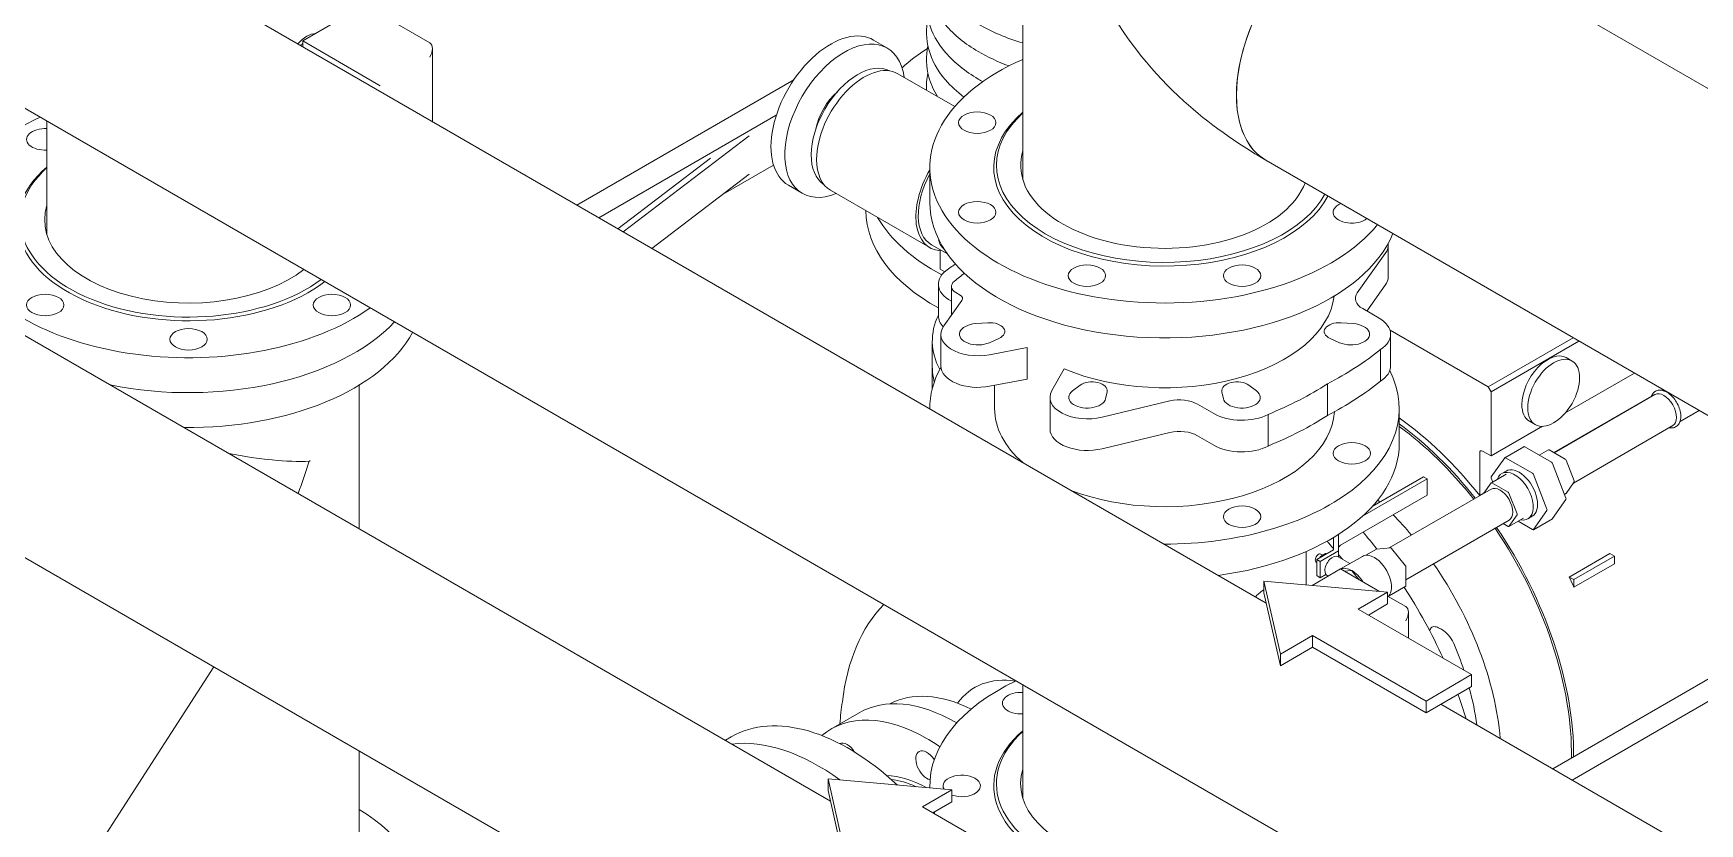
# Model space of a CAD drawing. Header units: millimetres. Extents: x -312439 to 477422, y -331570 to 212570.
# Drawn here: x 398898 to 399505, y 93656 to 93944 of the extents above; entities that cross this region are included whole.
import ezdxf

# ---------------------------------------------------------------- set-up
doc = ezdxf.new("R2010")
doc.units = ezdxf.units.MM

msp = doc.modelspace()

# ---------------------------------------------------------------- linework, layer by layer
at = {"color": 0, "linetype": 'Continuous', "lineweight": 0, "extrusion": (8.40036e-17, 0.816497, 0.57735)}
for p, q in [((399188.405, 93664.545), (397574.599, 94596.276)), ((399347.003, 93736.499), (397887.946, 94578.885)), ((399396.997, 93463.282), (397539.597, 94535.652)), ((399526.281, 93552.16), (397852.945, 94518.261)), ((399258.407, 93890.54), (399258.407, 94152.8)), ((399398.342, 93987.007), (399698.892, 93813.485)), ((399018.773, 93954.127), (398996.254, 93941.125)), ((399018.773, 93954.127), (399042.518, 93940.418)), ((399209.051, 93938.495), (399204.043, 93941.437)), ((398996.254, 93941.125), (398996.254, 93939.004)), ((398996.254, 93941.125), (399024.477, 93924.83)), ((399043.446, 93938.368), (399043.446, 93911.758)), ((399175.01, 93926.998), (399096.029, 93881.398)), ((399233.61, 93917.245), (399212.876, 93929.216)), ((398903.134, 93870.629), (398903.134, 93911.934)), ((399104.046, 93876.77), (399168.636, 93914.061)), ((399112.844, 93871.69), (399158.785, 93906.624)), ((399144.726, 93898.507), (399110.92, 93872.801)), ((399167.614, 93895.97), (399149.224, 93885.352)), ((399224.508, 93882.39), (399224.508, 93895.091)), ((399346.805, 93897.741), (399647.354, 93724.219)), ((399158.785, 93892.622), (399123.311, 93865.647)), ((399178.027, 93885.689), (399173.02, 93888.631)), ((399224.508, 93865.925), (399188.378, 93886.784)), ((399225.12, 93866.985), (399230.926, 93863.633)), ((399228.312, 93865.143), (399228.312, 93858.053)), ((399390.28, 93863.758), (399380.097, 93849.487)), ((399391.401, 93855.372), (399391.401, 93866.874)), ((399228.312, 93858.053), (399229.918, 93857.125)), ((399227.626, 93841.122), (399227.626, 93852.624)), ((399232.378, 93841.393), (399232.378, 93851.787)), ((399390.28, 93852.257), (399383.576, 93842.861)), ((399229.61, 93837.514), (399236.188, 93846.73)), ((399235.521, 93848.654), (399233.993, 93849.537)), ((399241.22, 93838.258), (399245.614, 93838.571)), ((399374.276, 93838.571), (399378.67, 93838.258)), ((399382.095, 93843.716), (399388.04, 93840.284)), ((399228.489, 93822.896), (399228.489, 93834.398)), ((399249.68, 93832.904), (399246.19, 93831.331)), ((399373.7, 93831.331), (399370.21, 93832.904)), ((399392.026, 93835.901), (399427.743, 93815.279)), ((399392.262, 93822.896), (399392.262, 93834.398)), ((399458.688, 93833.145), (399427.743, 93815.279)), ((399225.416, 93814.553), (399225.416, 93831.975)), ((399259.991, 93829.573), (399246.291, 93826.965)), ((399259.991, 93818.072), (399259.991, 93829.573)), ((399388.569, 93817.333), (399388.569, 93828.835)), ((399460.814, 93831.918), (399428.806, 93813.438)), ((399268.946, 93813.885), (399273.463, 93821.795)), ((399481.011, 93820.257), (399455.72, 93805.656)), ((399458.282, 93824.67), (399456.156, 93825.897)), ((399016.835, 93815.938), (399016.835, 93765.501)), ((399246.291, 93815.463), (399259.991, 93818.072)), ((399248.088, 93807.38), (399248.088, 93815.806)), ((399276.509, 93813.827), (399279.232, 93815.842)), ((399340.658, 93815.842), (399343.381, 93813.827)), ((399369.275, 93804.88), (399369.275, 93816.382)), ((399427.743, 93815.279), (399428.806, 93813.438)), ((399491.378, 93814.271), (399490.926, 93814.01)), ((399491.089, 93813.982), (399491.356, 93814.136)), ((399268.264, 93799.933), (399268.264, 93811.434)), ((399311.935, 93810.134), (399287.216, 93804.254)), ((399289.048, 93813.494), (399288.506, 93810.958)), ((399327.875, 93805.548), (399321.931, 93808.98)), ((399331.384, 93810.958), (399330.842, 93813.494)), ((399428.806, 93813.438), (399428.806, 93790.117)), ((399487.175, 93811.845), (399451.667, 93791.344)), ((399488.454, 93812.461), (399451.773, 93791.283)), ((399224.508, 93807.38), (399224.508, 93807.221)), ((399347.706, 93793.741), (399347.706, 93805.242)), ((399395.382, 93807.38), (399395.382, 93794.679)), ((399444.92, 93801.525), (399442.794, 93802.752)), ((399497.612, 93802.684), (399504.53, 93806.679)), ((399311.935, 93798.632), (399287.216, 93792.753)), ((399327.875, 93794.046), (399321.931, 93797.479)), ((399447.482, 93800.9), (399428.806, 93790.117)), ((399494.977, 93801.163), (399458.762, 93780.254)), ((399424.672, 93791.276), (399424.672, 93775.759)), ((399428.806, 93790.117), (399425.735, 93791.89)), ((399440.777, 93793.498), (399433.848, 93789.498)), ((399441.055, 93793.471), (399450.852, 93787.814)), ((399449.717, 93792.364), (399446.344, 93790.417)), ((399449.938, 93792.343), (399455.827, 93788.942)), ((399428.887, 93782.471), (399433.785, 93789.44)), ((399432.698, 93783.716), (399434.271, 93784.624)), ((399434.126, 93789.47), (399443.923, 93783.814)), ((399451.193, 93787.39), (399456.091, 93774.765)), ((399456.098, 93788.605), (399459.043, 93781.015)), ((399405.539, 93781.786), (399382.066, 93768.234)), ((399404.261, 93782.523), (399385.579, 93771.737)), ((399428.834, 93778.039), (399391.774, 93756.642)), ((399405.539, 93781.786), (399404.261, 93782.523)), ((399405.539, 93775.885), (399405.539, 93781.786)), ((399426.216, 93776.527), (399428.88, 93780.317)), ((399429.419, 93780.645), (399428.887, 93782.017)), ((399434.286, 93783.456), (399428.929, 93780.363)), ((399429.15, 93780.341), (399435.04, 93776.941)), ((399444.264, 93783.39), (399449.162, 93770.765)), ((399459.043, 93780.654), (399456.098, 93776.465)), ((399405.539, 93775.885), (399374.011, 93757.683)), ((399426.361, 93776.733), (399424.672, 93775.759)), ((399435.311, 93776.604), (399438.256, 93769.014)), ((399456.091, 93774.311), (399451.193, 93767.342)), ((399456.048, 93776.419), (399455.559, 93776.136)), ((399435.357, 93766.741), (399397.83, 93745.076)), ((399435.04, 93764.439), (399433.205, 93765.499)), ((399440.618, 93767.51), (399435.261, 93764.417)), ((399438.256, 93768.653), (399435.311, 93764.463)), ((399443.923, 93763.311), (399438.634, 93766.365)), ((399442.206, 93767.249), (399443.778, 93768.157)), ((399451.13, 93767.284), (399444.201, 93763.284)), ((399449.162, 93770.31), (399444.264, 93763.342)), ((399371.48, 93760.459), (399371.48, 93756.018)), ((399373.287, 93753.355), (399373.287, 93761.577)), ((399361.483, 93743.225), (399361.483, 93755.337)), ((399371.48, 93756.018), (399365.335, 93752.47)), ((399366.547, 93753.345), (399366.459, 93753.119)), ((399373.287, 93755.586), (399366.612, 93751.732)), ((399368.531, 93754.608), (399366.723, 93753.564)), ((399366.897, 93754.445), (399367.573, 93754.055)), ((399368.869, 93754.51), (399368.675, 93754.622)), ((399373.107, 93753.459), (399377.435, 93750.96)), ((399374.052, 93749.007), (399381.968, 93753.578)), ((399383.217, 93753.971), (399387.095, 93756.21)), ((399392.261, 93756.686), (399387.16, 93756.23)), ((399397.674, 93750.16), (399392.573, 93756.505)), ((399457.279, 93746.061), (399472.043, 93754.585)), ((399458.924, 93745.111), (399473.688, 93753.635)), ((399472.043, 93754.585), (399473.688, 93753.635)), ((399473.688, 93753.635), (399473.688, 93750.897)), ((399374.047, 93749.01), (399363.683, 93743.026)), ((399365.182, 93751.474), (399365.335, 93751.385)), ((399366.612, 93751.732), (399365.335, 93752.47)), ((399365.335, 93752.47), (399365.335, 93746.569)), ((399366.612, 93745.831), (399366.612, 93751.732)), ((399374.047, 93749.01), (399388.244, 93740.813)), ((399377.969, 93748.435), (399375.435, 93748.208)), ((399380.817, 93745.101), (399378.282, 93748.254)), ((399397.83, 93742.956), (399397.83, 93749.757)), ((399597.887, 93752.778), (399458.347, 93672.214)), ((399473.688, 93750.897), (399458.924, 93742.374)), ((399346.142, 93744.607), (399352.109, 93718.009)), ((399391.152, 93740.551), (399346.142, 93744.607)), ((399346.142, 93744.607), (399346.142, 93740.335)), ((399365.335, 93746.569), (399366.612, 93745.831)), ((399368.679, 93747.025), (399366.612, 93745.831)), ((399369.141, 93746.589), (399369.497, 93746.383)), ((399391.704, 93739.27), (399397.739, 93742.754)), ((399457.279, 93746.061), (399458.924, 93745.111)), ((399458.924, 93742.374), (399458.924, 93745.111)), ((399346.142, 93740.335), (399352.109, 93713.737)), ((399380.465, 93734.381), (399391.152, 93740.551)), ((399384.165, 93732.245), (399391.152, 93736.279)), ((399391.152, 93740.551), (399391.152, 93736.279)), ((399391.152, 93739.134), (399397.791, 93735.301)), ((399421.745, 93710.548), (399380.465, 93734.381)), ((399398.719, 93733.251), (399398.719, 93723.842)), ((399352.109, 93718.009), (399363.855, 93724.791)), ((399363.855, 93724.791), (399405.135, 93700.958)), ((399363.855, 93724.791), (399363.855, 93720.519)), ((399352.109, 93713.737), (399363.855, 93720.519)), ((399352.109, 93718.009), (399352.109, 93713.737)), ((399363.855, 93720.519), (399405.135, 93696.686)), ((399530.283, 93721.881), (399451.302, 93676.281)), ((398879.204, 93582.406), (398963.882, 93713.34)), ((399258.407, 93665.512), (399258.407, 93706.817)), ((399405.135, 93700.958), (399421.745, 93710.548)), ((399405.135, 93696.686), (399421.745, 93706.276)), ((399421.745, 93710.548), (399421.745, 93706.276)), ((399405.135, 93700.958), (399405.135, 93696.686)), ((399561.283, 93612.784), (399410.548, 93699.811)), ((399198.764, 93696.68), (399188.457, 93690.73)), ((399150.075, 93686.674), (399152.241, 93687.925)), ((399016.835, 93682.768), (399016.835, 93627.649)), ((399187.544, 93672.653), (399193.511, 93646.055)), ((399232.554, 93668.597), (399187.544, 93672.653)), ((399187.544, 93672.653), (399187.544, 93668.381)), ((399221.867, 93662.427), (399232.554, 93668.597)), ((399224.508, 93669.322), (399224.508, 93670.063)), ((399232.554, 93668.597), (399232.554, 93664.325)), ((399187.544, 93668.381), (399193.511, 93641.783)), ((399263.147, 93638.594), (399221.867, 93662.427)), ((399225.567, 93660.291), (399232.554, 93664.325))]:
    msp.add_line(p, q, dxfattribs=at)
at = {"color": 0, "linetype": 'Continuous', "lineweight": 0}
for centre, major_axis, ratio, start_param, end_param in [((399372.573, 93942.374), (25.769, 44.633), 0.5773503, 0, 3.1415927), ((399372.573, 93942.374), (25.769, 44.633), 0.5773503, 0, 2.3561945), ((398997.785, 93934.626), (5.037, 8.725), 0.5773503, 0.3287524, 1.2657974), ((399188.531, 93915.034), (15.512, 26.403), 0.5823607, 0, 3.1415927), ((399193.539, 93912.092), (15.512, 26.403), 0.5823607, 5.6441249, 10.0726691), ((398997.785, 93934.626), (-4.119, -7.134), 0.5773503, 4.1930306, 4.3363148), ((399040.279, 93936.539), (2.239, 3.879), 0.5773503, 4.712389, 6.2831853), ((399286.661, 93905.034), (85.437, 0), 0.5773503, 2.4008806, 2.578926), ((399198.259, 93909.367), (-11.962, -20.719), 0.5773503, 3.1652728, 6.2595051), ((399200.627, 93908), (12.249, 21.216), 0.5773503, 0, 2.3561945), ((399309.945, 93895.091), (85.437, 0), 0.5773503, 2.2183358, 5.8479461), ((399193.539, 93912.092), (7.656, 13.26), 0.5773503, 1.0365396, 2.1050531), ((399372.573, 93942.374), (25.769, 44.633), 0.5773503, 2.3561945, 3.1415927), ((398954.672, 93875.18), (85.437, 0), 0.5773503, 2.2556999, 5.5982817), ((399309.945, 93895.091), (62.164, 0), 0.5773503, 2.548228, 5.9887537), ((399309.945, 93895.892), (-61.184, 0), 0.5773503, 5.7140037, 9.1207721), ((398902.487, 93905.309), (6.798, 0), 0.5773503, 1.4754839, 4.8077014), ((399309.945, 93895.892), (-52.364, 0), 0.5773503, 6.105246, 9.2109995), ((398954.672, 93875.18), (62.164, 0), 0.5773503, 2.548228, 5.6361136), ((398954.672, 93875.98), (61.184, 0), 0.5773503, 2.5724111, 5.6221859), ((399200.627, 93908), (12.249, 21.216), 0.5773503, 2.3561945, 3.1415927), ((399236.757, 93887.14), (12.249, 21.216), 0.5773503, 1.570744, 3.4177719), ((399236.757, 93887.14), (11.637, 20.155), 0.5773503, 1.6248603, 3.1415927), ((398954.672, 93875.98), (52.364, 0), 0.5773503, 2.9636533, 5.6432754), ((399309.945, 93882.39), (-85.437, 0), 0.5773503, 0, 2.9090576), ((399378.128, 93878.786), (6.798, 0), 0.5773503, 2.1986319, 5.6553498), ((399286.661, 93879.631), (85.437, 0), 0.5773503, 3.1469511, 3.9495424), ((399286.661, 93892.332), (85.437, 0), 0.5773503, 3.4600831, 3.9694733), ((399286.661, 93892.332), (-85.437, 0), 0.5773503, 0.3184904, 0.8278806), ((399242.031, 93869.626), (-14.405, 0), 0.5773503, 0.0592775, 0.5701311), ((399377.845, 93866.874), (13.556, 0), 0.5773503, 5.8737687, 6.3559681), ((399242.031, 93852.624), (-14.405, 0), 0.5773503, 5.5507149, 7.1196252), ((399434.668, 93764.375), (-260.291, 0), 0.5773503, 5.5936799, 5.6090261), ((399444.668, 93767.407), (-258.723, 0), 0.5773503, 5.6433419, 5.6673391), ((399237.89, 93851.787), (-5.512, 0), 0.5773503, 5.6411446, 7.0685835), ((399377.845, 93855.372), (13.556, 0), 0.5773503, 5.8737687, 6.2831853), ((399233.356, 93847.404), (3.062, 0), 0.5773503, 5.8923976, 7.0685835), ((399309.945, 93850.636), (61.857, 0), 0.5773503, 4.0816104, 6.2172753), ((399388.591, 93847.466), (-9.187, 0), 0.5773503, 5.8923976, 7.0685835), ((398954.672, 93862.478), (85.437, 0), 0.5773503, 4.3712276, 5.7840867), ((399286.661, 93831.975), (61.245, 0), 0.5773503, 2.8721515, 3.4400318), ((399242.031, 93841.122), (-14.405, 0), 0.5773503, 0, 0.4962001), ((399242.045, 93834.398), (-6.737, 0), 0.5773503, 4.8351545, 8.5166127), ((399246.289, 93835.413), (5.512, 0), 0.5773503, 5.3750201, 7.9767471), ((399373.601, 93835.413), (-5.512, 0), 0.5773503, 4.5896219, 7.191349), ((399377.845, 93834.398), (6.737, 0), 0.5773503, 4.0497563, 7.7312146), ((399377.845, 93834.398), (14.418, 0), 0.5773503, 5.5512125, 7.0685835), ((398954.672, 93849.777), (-85.437, 0), 0.5773503, 1.551152, 2.8392455), ((399242.045, 93834.398), (-13.556, 0), 0.5773503, 5.8737687, 8.1724889), ((399282.372, 93872.471), (130.347, 0), 0.5773503, 5.4421677, 5.6646456), ((399449.475, 93814.325), (6.681, 11.572), 0.5773503, 0, 2.3561945), ((399309.945, 93807.38), (-85.437, 0), 0.5773503, 5.9753277, 6.2864203), ((399286.661, 93822.473), (61.245, 0), 0.5773503, 3.1415927, 3.2967347), ((399242.045, 93822.896), (-13.556, 0), 0.5773503, 0, 1.8893036), ((399309.945, 93807.38), (-85.437, 0), 0.5773503, 1.5675614, 3.4255664), ((399377.845, 93822.896), (14.418, 0), 0.5773503, 5.5512125, 6.2831853), ((399283.578, 93813.884), (5.512, 0), 0.5773503, 6.1604182, 8.7621453), ((399336.312, 93813.884), (5.512, 0), 0.5773503, 0.6626311, 3.2643581), ((399272.125, 93866.555), (-130.347, 0), 0.5773503, 2.1893361, 2.411814), ((399282.372, 93860.97), (130.347, 0), 0.5773503, 5.4421677, 5.6646456), ((399281.82, 93811.434), (-13.556, 0), 0.5773503, 5.964678, 8.2633982), ((399281.82, 93811.434), (-6.737, 0), 0.5773503, 5.6205526, 9.3020109), ((399315.435, 93805.23), (-9.187, 0), 0.5773503, 3.9269908, 5.1031767), ((399338.07, 93811.434), (-6.737, 0), 0.5773503, 0.1227655, 3.8042237), ((399449.475, 93814.325), (6.681, 11.572), 0.5773503, 2.3561945, 3.1415927), ((399491.716, 93806.812), (-3.261, 5.649), 0.5773503, 3.1415927, 6.2831853), ((399309.945, 93807.38), (61.857, 0), 0.5773503, 3.1415927, 3.7256624), ((399309.945, 93807.38), (61.857, 0), 0.5773503, 4.1283192, 6.2501807), ((399338.07, 93811.434), (-14.418, 0), 0.5773503, 0.7853982, 2.3027692), ((399272.125, 93855.054), (-130.347, 0), 0.5773503, 2.1893361, 2.411814), ((399387.468, 93724.654), (-51.65, 89.461), 0.5773503, 4.963372, 5.3892281), ((399281.82, 93799.933), (-13.556, 0), 0.5773503, 0, 1.9802129), ((399315.435, 93793.728), (-9.187, 0), 0.5773503, 3.9269908, 5.1031767), ((399385.814, 93723.7), (-51.65, 89.461), 0.5773503, 4.9623116, 5.3664265), ((399385.814, 93723.7), (-51.095, 88.499), 0.5773503, 4.9650872, 5.3649902), ((398954.672, 93813.57), (61.944, -18.285), 0.2854431, 5.0352704, 5.5818472), ((399338.07, 93799.933), (-14.418, 0), 0.5773503, 0.7853982, 2.3027692), ((399309.945, 93794.679), (85.437, 0), 0.5773503, 4.9423536, 6.2831853), ((399425.735, 93790.663), (-0.752, 1.302), 0.5773503, 5.4977871, 7.0685835), ((399441.055, 93793.016), (-0.278, 0.482), 0.5773503, 5.4977871, 6.2831853), ((399449.938, 93791.981), (-0.221, 0.383), 0.5773503, 5.4977871, 6.2831853), ((398954.672, 93813.57), (40.111, 135.883), 0.349506, 4.5399984, 4.628329), ((398954.778, 93813.734), (-52.199, 33.758), 0.0711624, 3.7521228, 3.760338), ((399437.452, 93775.483), (4.754, -8.234), 0.5773503, 5.8158119, 9.8921514), ((399434.126, 93789.016), (-0.278, 0.482), 0.5773503, 5.4977871, 6.5449847), ((399439.024, 93776.391), (4.754, -8.234), 0.5773503, 0, 3.1415927), ((399443.923, 93783.36), (0.278, -0.482), 0.5773503, 1.3089969, 2.3561945), ((399450.852, 93787.36), (0.278, -0.482), 0.5773503, 1.3089969, 2.3561945), ((399455.827, 93788.581), (0.221, -0.383), 0.5773503, 1.3089969, 2.3561945), ((399429.227, 93782.047), (-0.278, 0.482), 0.5773503, 0.2617994, 1.3089969), ((399432.095, 93772.39), (-3.261, 5.649), 0.5773503, 3.1415927, 6.2831853), ((399429.15, 93779.98), (-0.221, 0.383), 0.5773503, 5.4977871, 6.5449847), ((399458.772, 93780.991), (0.221, -0.383), 0.5773503, 0.2617994, 1.3089969), ((399371.346, 93715.346), (-43.226, 74.87), 0.5773503, 5.2159755, 5.2294596), ((399435.04, 93776.579), (0.221, -0.383), 0.5773503, 1.3089969, 2.3561945), ((399455.827, 93776.802), (0.221, -0.383), 0.5773503, 0, 0.2617994), ((399455.751, 93774.735), (0.278, -0.482), 0.5773503, 0.2617994, 1.3089969), ((398954.672, 93720.253), (41.906, 90.433), 0.5077224, 5.4290158, 5.4521733), ((399371.346, 93715.346), (-43.226, 74.87), 0.5773503, 5.0123986, 5.1333992), ((399437.985, 93768.99), (0.221, -0.383), 0.5773503, 0.2617994, 1.3089969), ((399448.821, 93770.734), (0.278, -0.482), 0.5773503, 0.2617994, 1.3089969), ((399450.852, 93767.766), (0.278, -0.482), 0.5773503, 0, 0.2617994), ((399345.244, 93700.276), (-57.417, 99.449), 0.5773503, 4.9537942, 5.0251378), ((399385.814, 93723.7), (-51.095, 88.499), 0.5773503, 3.9053006, 4.8350577), ((399385.814, 93723.7), (-51.65, 89.461), 0.5773503, 3.9164653, 4.8337321), ((399435.04, 93764.8), (0.221, -0.383), 0.5773503, 5.4977871, 6.5449847), ((399443.923, 93763.765), (0.278, -0.482), 0.5773503, 5.4977871, 6.5449847), ((399366.039, 93752.959), (0.858, 1.486), 0.5773503, 0, 3.1415927), ((399366.723, 93753.329), (0.144, 0.249), 0.5773503, 0.7853982, 1.8325957), ((399371.124, 93750.024), (-1.983, -3.435), 0.5773503, 3.1415927, 5.4977871), ((399368.531, 93754.373), (0.144, 0.249), 0.5773503, 0, 0.7853982), ((399334.614, 93694.139), (-57.417, 99.449), 0.5773503, 5.0265175, 5.0589383), ((399375.76, 93756.673), (-2.473, 0), 0.5773503, 5.4977871, 6.2831853), ((399334.614, 93694.139), (-57.417, 99.449), 0.5773503, 4.9815743, 5.0013814), ((399386.354, 93745.981), (-4.386, 7.596), 0.5773503, 5.4977871, 6.2831853), ((399387.316, 93755.827), (-0.221, 0.383), 0.5773503, 6.0213859, 6.2831853), ((399392.417, 93756.282), (-0.221, 0.383), 0.5773503, 4.9741884, 6.0213859), ((399371.124, 93750.024), (-1.983, -3.435), 0.5773503, 5.4977871, 6.2831853), ((399378.126, 93741.231), (-4.386, 7.596), 0.5773503, 5.4977871, 6.2093647), ((399378.126, 93748.031), (-0.221, 0.383), 0.5773503, 4.9741884, 6.0213859), ((399378.126, 93741.231), (-4.386, 7.596), 0.5773503, 4.7862096, 5.4977871), ((399386.354, 93745.981), (-4.386, 7.596), 0.5773503, 3.3213391, 5.4977871), ((399397.517, 93749.937), (-0.221, 0.383), 0.5773503, 3.9269908, 4.9741884), ((399371.346, 93715.346), (-43.226, 74.87), 0.5773503, 4.0277186, 4.8575334), ((399345.244, 93700.276), (-57.417, 99.449), 0.5773503, 4.5464769, 4.804294), ((399397.517, 93743.137), (0.221, -0.383), 0.5773503, 0, 0.7853982), ((399398.098, 93730.791), (-51.65, 89.461), 0.5773503, 4.5137724, 4.5532806), ((399275.525, 93640.571), (-59.059, 102.294), 0.5773503, 0.1612445, 0.657417), ((399395.552, 93731.422), (2.239, 3.879), 0.5773503, 4.712389, 6.2831853), ((399368.157, 93713.505), (39.782, -68.904), 0.5773503, 1.2307013, 1.3652852), ((399309.945, 93670.063), (85.437, 0), 0.5773503, 2.2556999, 3.1566373), ((399269.339, 93656.452), (-28.518, 49.395), 0.5773503, 5.8435483, 6.5357326), ((399368.157, 93713.505), (39.782, -68.904), 0.5773503, 0.9521159, 1.1423576), ((399273.364, 93638.638), (57.831, -100.166), 0.5773503, 3.7622214, 3.8535604), ((399233.827, 93635.95), (-35.063, 60.73), 0.5773503, 5.4977871, 6.2831853), ((399242.922, 93641.2), (-33.685, 58.344), 0.5773503, 5.568609, 6.2635549), ((399257.76, 93700.192), (6.798, 0), 0.5773503, 1.4754839, 4.8077014), ((399345.244, 93700.276), (-57.417, 99.449), 0.5773503, 4.3354098, 4.4204101), ((399194.959, 93613.934), (42.718, -73.99), 0.5773503, 2.0583672, 3.1415927), ((399223.52, 93629.999), (-35.063, 60.73), 0.5773503, 5.4977871, 6.3823293), ((399233.827, 93635.95), (-35.063, 60.73), 0.5773503, 5.488979, 5.4977871), ((399183.959, 93607.584), (42.718, -73.99), 0.5773503, 2.2271904, 2.9046449), ((399223.52, 93629.999), (-35.063, 60.73), 0.5773503, 5.4041086, 5.4977871), ((399309.945, 93670.063), (62.164, 0), 0.5773503, 2.548228, 5.6361136), ((399309.945, 93670.863), (61.184, 0), 0.5773503, 2.5724111, 5.6221859), ((399194.429, 93680.387), (2.909, -5.039), 0.5773503, 1.6348074, 3.0961053), ((399223.52, 93677.505), (2.909, -5.039), 0.5773503, 3.1415927, 5.7623779), ((399223.52, 93677.505), (2.909, -5.039), 0.5773503, 1.6660093, 3.1415927), ((399309.945, 93670.863), (52.364, 0), 0.5773503, 2.9636533, 5.6432754), ((399223.52, 93629.999), (-24.039, 41.636), 0.5773503, 5.5073644, 5.9469819), ((399222.827, 93629.599), (-23.549, 40.788), 0.5773503, 5.5971087, 5.8797482), ((399236.145, 93670.063), (6.798, 0), 0.5773503, 0.7853982, 3.4541639), ((399236.145, 93670.063), (6.798, 0), 0.5773503, 4.1558501, 7.0685835), ((398954.672, 93627.649), (-85.437, 0), 0.5773503, 2.3561945, 3.8975742), ((399309.945, 93670.063), (85.437, 0), 0.5773503, 3.3347053, 3.350599)]:
    msp.add_ellipse(centre, major_axis=major_axis, ratio=ratio, start_param=start_param, end_param=end_param, dxfattribs=at)
for centre, major_axis in [((399241.763, 93911.397), (6.798, 0)), ((399241.763, 93878.786), (6.798, 0)), ((399281.703, 93855.726), (6.798, 0)), ((399338.187, 93855.726), (6.798, 0)), ((398902.487, 93845.051), (6.798, 0)), ((399006.856, 93845.051), (6.798, 0)), ((398954.672, 93832.572), (6.798, 0)), ((399451.601, 93813.097), (6.681, 11.572)), ((399378.128, 93791.075), (-6.798, 0)), ((399338.187, 93768.015), (-6.798, 0))]:
    msp.add_ellipse(centre, major_axis=major_axis, ratio=0.5773503, dxfattribs=at)
for points, knots in [([(399341.29, 94109.942), (399327.974, 94101.651), (399315.821, 94091.819), (399294.027, 94067.123), (399284.797, 94051.632), (399275.962, 94020.807), (399274.793, 94006.315), (399278.333, 93978.827), (399282.741, 93965.9), (399296.269, 93940.916), (399305.928, 93929.267), (399326.043, 93911.063), (399336.075, 93903.936), (399346.805, 93897.741)], [0.0377029, 0.0377029, 0.0377029, 0.0377029, 0.3141593, 0.3141593, 0.6213948, 0.6213948, 0.8596171, 0.8596171, 1.0883751, 1.0883751, 1.3532662, 1.3532662, 1.5707963, 1.5707963, 1.5707963, 1.5707963]), ([(399223.811, 93969.353), (399222.991, 93965.592), (399223.109, 93961.713), (399225.241, 93954.081), (399227.326, 93950.351), (399233.339, 93943.312), (399237.392, 93940.042), (399245.557, 93935.263), (399249.317, 93933.516), (399253.349, 93932.043)], [0.6602274, 0.6602274, 0.6602274, 0.6602274, 0.9452795, 0.9452795, 1.2436028, 1.2436028, 1.563904, 1.563904, 1.7919831, 1.7919831, 1.7919831, 1.7919831]), ([(399223.45, 93971.462), (399223.596, 93970.294), (399223.831, 93969.132), (399225.241, 93964.082), (399227.326, 93960.352), (399233.339, 93953.313), (399237.392, 93950.044), (399246.942, 93944.454), (399252.444, 93942.135), (399258.407, 93940.381)], [0.8575768, 0.8575768, 0.8575768, 0.8575768, 0.9452795, 0.9452795, 1.2436028, 1.2436028, 1.563904, 1.563904, 1.8849492, 1.8849492, 1.8849492, 1.8849492]), ([(399223.811, 93959.352), (399222.991, 93955.591), (399223.109, 93951.712), (399225.241, 93944.08), (399227.326, 93940.35), (399233.339, 93933.31), (399237.392, 93930.041), (399242.702, 93926.933), (399243.251, 93926.623), (399243.809, 93926.319)], [0.66022736, 0.66022736, 0.66022736, 0.66022736, 0.94527954, 0.94527954, 1.24360278, 1.24360278, 1.56390403, 1.56390403, 1.60018532, 1.60018532, 1.60018532, 1.60018532]), ([(399223.811, 93949.351), (399222.991, 93945.59), (399223.109, 93941.711), (399225.241, 93934.078), (399227.326, 93930.348), (399232.129, 93924.726), (399234.383, 93922.637), (399236.938, 93920.713)], [0.66022736, 0.66022736, 0.66022736, 0.66022736, 0.94527954, 0.94527954, 1.24360278, 1.24360278, 1.43941564, 1.43941564, 1.43941564, 1.43941564]), ([(399223.811, 93939.35), (399222.991, 93935.588), (399223.109, 93931.709), (399224.836, 93925.527), (399225.913, 93923.14), (399227.34, 93920.865)], [0.66022736, 0.66022736, 0.66022736, 0.66022736, 0.94527954, 0.94527954, 1.13274663, 1.13274663, 1.13274663, 1.13274663]), ([(399493.641, 93800.392), (399493.898, 93800.342), (399494.155, 93800.315), (399494.948, 93800.312), (399495.478, 93800.427), (399496.363, 93800.88), (399496.727, 93801.188), (399497.323, 93801.957), (399497.547, 93802.427), (399497.856, 93803.523), (399497.918, 93804.165), (399497.859, 93805.542), (399497.728, 93806.28), (399497.291, 93807.754), (399496.987, 93808.489), (399496.237, 93809.888), (399495.794, 93810.552), (399494.805, 93811.751), (399494.261, 93812.286), (399493.109, 93813.174), (399492.501, 93813.525), (399491.278, 93813.981), (399490.66, 93814.092), (399489.541, 93814.018), (399489.035, 93813.867), (399488.197, 93813.362), (399487.855, 93813.031), (399487.393, 93812.353), (399487.237, 93812.032), (399487.119, 93811.69)], [1.8909525, 1.8909525, 1.8909525, 1.8909525, 2.0312373, 2.0312373, 2.326965, 2.326965, 2.5878307, 2.5878307, 2.8682132, 2.8682132, 3.1921128, 3.1921128, 3.5331635, 3.5331635, 3.8720413, 3.8720413, 4.2087433, 4.2087433, 4.5465858, 4.5465858, 4.8875883, 4.8875883, 5.2208086, 5.2208086, 5.5084528, 5.5084528, 5.7690152, 5.7690152, 5.9630291, 5.9630291, 5.9630291, 5.9630291]), ([(399346.142, 93741.441), (399345.768, 93741.213), (399345.381, 93740.95), (399344.511, 93740.295), (399344.027, 93739.886), (399343.35, 93739.248), (399343.146, 93739.047), (399342.946, 93738.841)], [75.1269176, 75.1269176, 75.1269176, 75.1269176, 77.6716223, 77.6716223, 80.778411, 80.778411, 82.1344549, 82.1344549, 82.1344549, 82.1344549]), ([(399406.6, 93726.905), (399406.651, 93727.024), (399406.706, 93727.136), (399406.849, 93727.39), (399406.941, 93727.524), (399407.042, 93727.642)], [60.4384535, 60.4384535, 60.4384535, 60.4384535, 61.1672301, 61.1672301, 62.2021853, 62.2021853, 62.2021853, 62.2021853]), ([(399407.042, 93727.642), (399407.177, 93727.799), (399407.362, 93727.914), (399407.854, 93728.044), (399408.154, 93728.046), (399408.97, 93727.916), (399409.533, 93727.714), (399411.146, 93726.868), (399412.233, 93726.035), (399413.947, 93724.181), (399414.701, 93723.142), (399415.22, 93721.929)], [-18.8520508, -18.8520508, -18.8520508, -18.8520508, -16.6572549, -16.6572549, -14.2967967, -14.2967967, -10.7569531, -10.7569531, -4.804859, -4.804859, 0, 0, 0, 0])]:
    msp.add_open_spline(points, degree=3, knots=knots, dxfattribs=at)
for points in [[(399223.811, 93929.348), (399223.369, 93927.319), (399223.195, 93925.255), (399223.297, 93923.199)], [(399491.356, 93814.136), (399491.397, 93814.16), (399491.44, 93814.185), (399491.483, 93814.211)]]:
    msp.add_open_spline(points, degree=3, dxfattribs=at)
msp.add_rational_spline([(399406.45, 93726.553), (399406.525, 93726.729), (399406.6, 93726.905)], [1.00009830124, 1.00005118917, 1], degree=2, dxfattribs=at)

doc.saveas('drawing.dxf')
